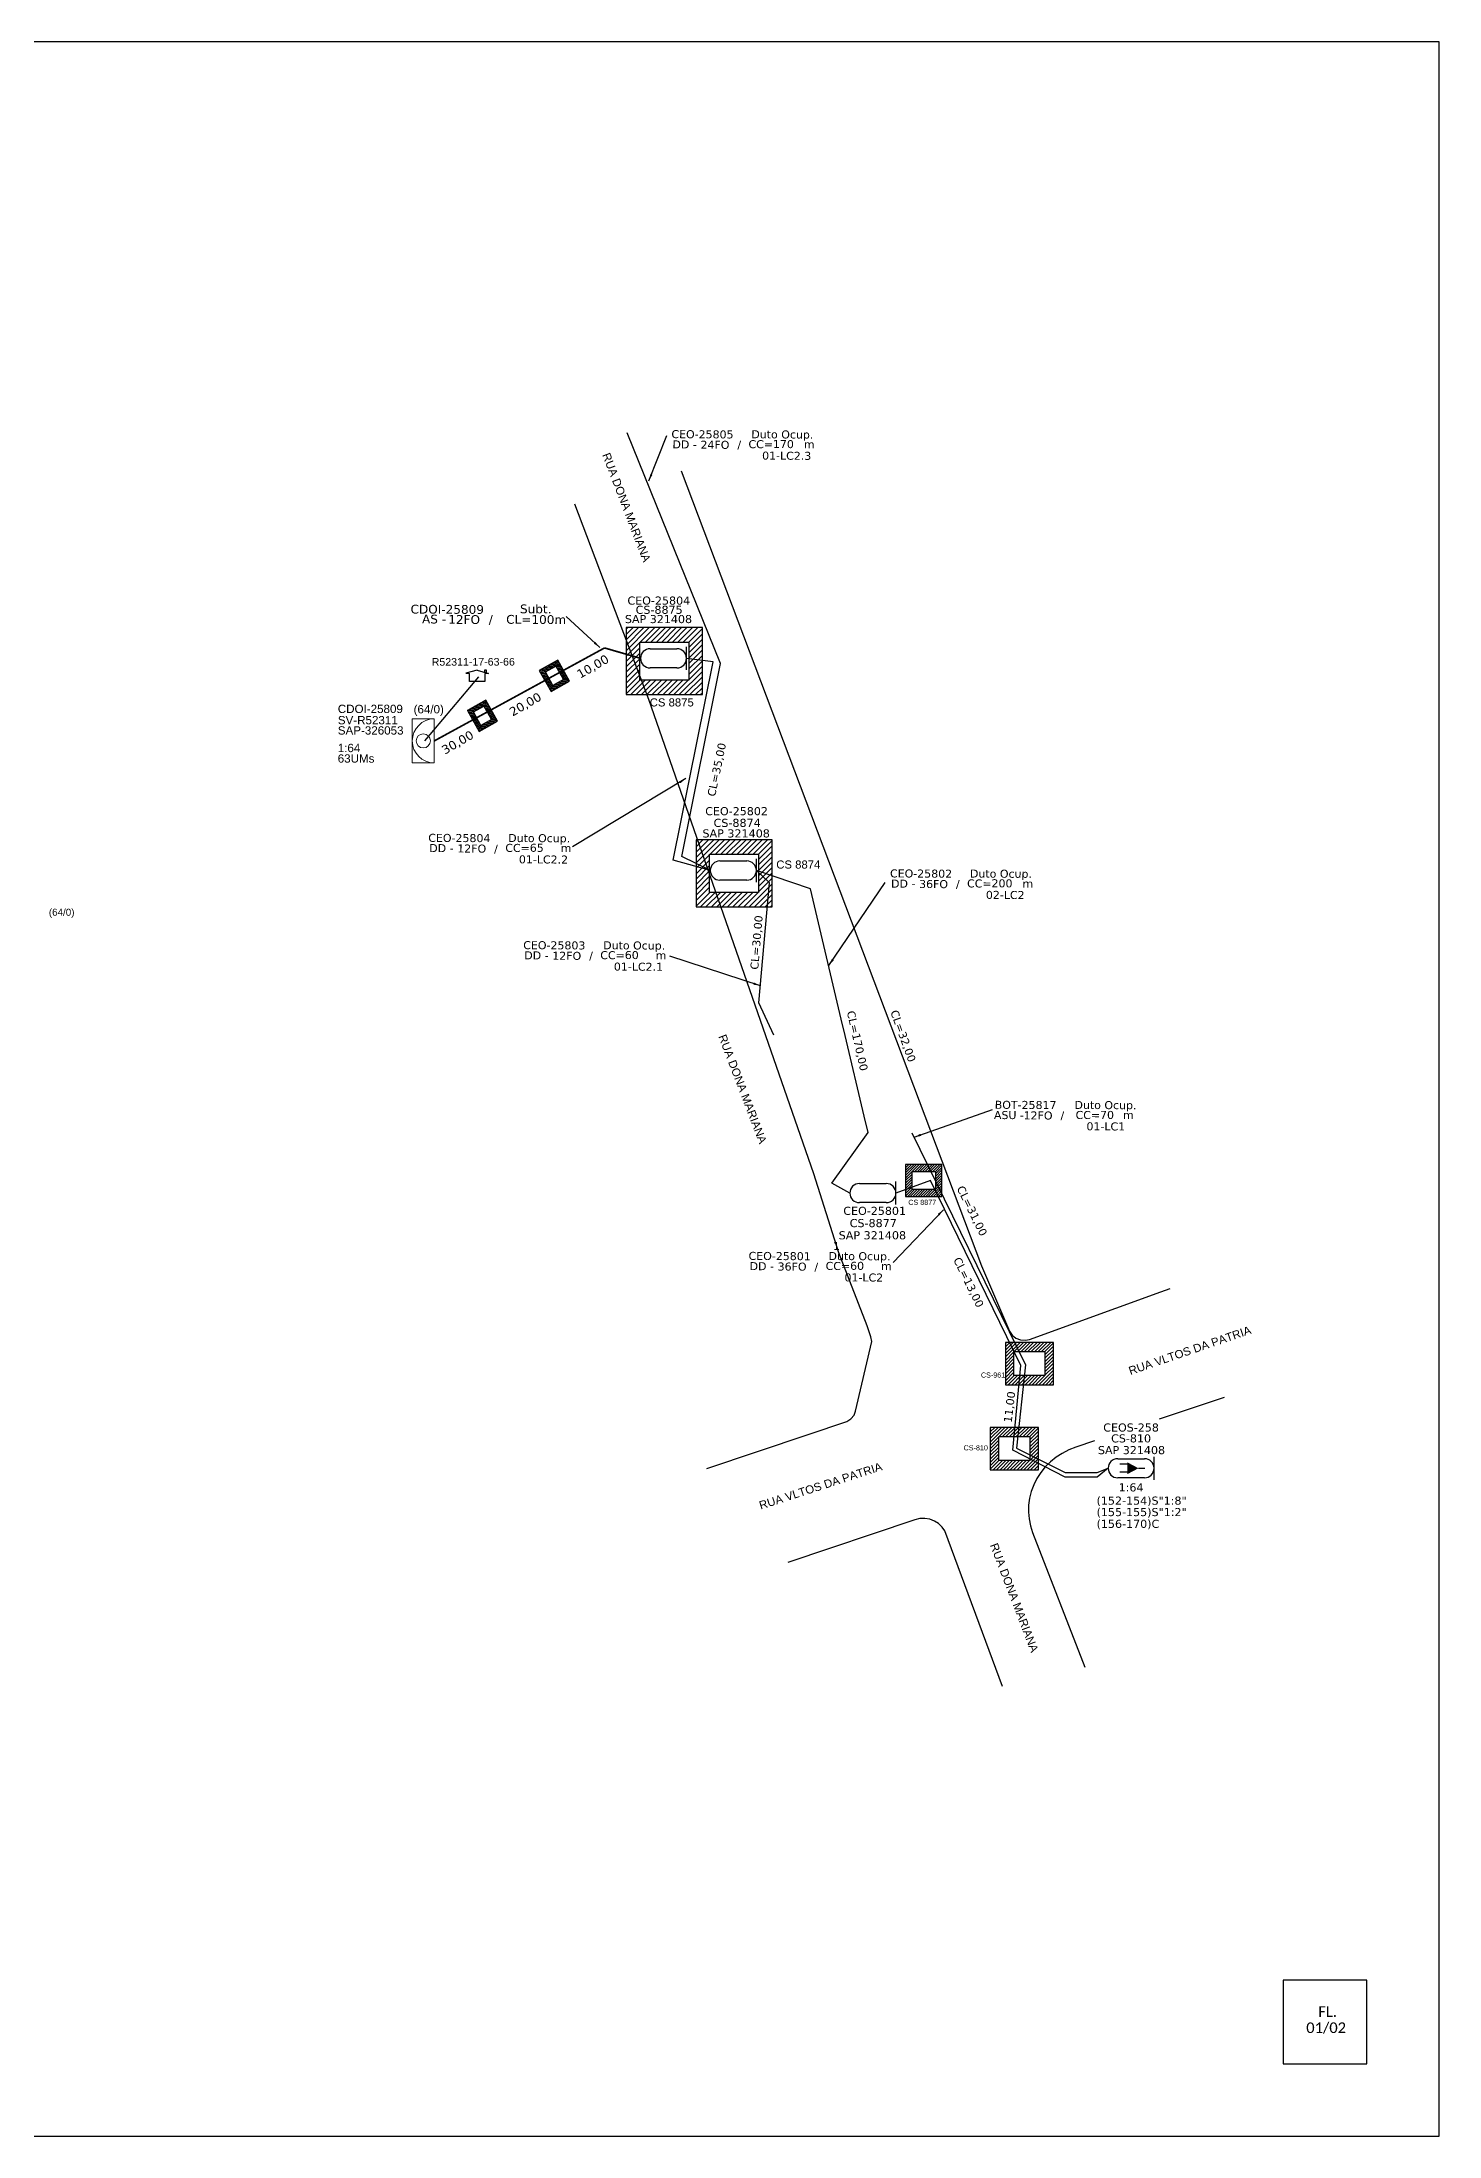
# Model space of a CAD drawing. Extents: x -4 to 1788, y 1 to 595.
# Drawn here: x 441 to 837, y 1 to 595 of the extents above; entities that cross this region are included whole.
import ezdxf
from ezdxf.enums import TextEntityAlignment as Align

# ---------------------------------------------------------------- set-up
doc = ezdxf.new("R2010")
doc.units = 0
for name, color, linetype in [('10.0-Cartográfico', 4, 'Continuous'), ('10.1-Caixas Subterrâneas', 5, 'Continuous'), ('20.4-CEOS', 1, 'Continuous'), ('20.5-CEO', 1, 'Continuous'), ('CAP a instalar', 1, 'Continuous'), ('celulas gpon', 7, 'Continuous'), ('label_cabos', 7, 'Continuous'), ('Legenda', 1, 'Continuous'), ('QUADRA', 7, 'Continuous'), ('surveys legendas', 7, 'Continuous')]:
    doc.layers.add(name, color=color, linetype=linetype)
for name, color, linetype, lineweight in [("20.0-LEGENDA DOS CDO'S", 1, 'Continuous', 0), ('20.1-CDO_INTERIOR', 1, 'Continuous', 0), ('Segmento Logradouro Texto', 251, 'Continuous', 0)]:
    doc.layers.add(name, color=color, linetype=linetype, lineweight=lineweight)
doc.layers.add('DROP DE CLIENTE', color=140, linetype='Continuous', plot=False)
doc.layers.add('EXTRA', color=50, linetype='Continuous', plot=False)
doc.styles.add('ARIAL', font='arial.ttf')
doc.styles.add('DIGICADE', font='arial.ttf')
doc.styles.add('siredit', font='verdana.ttf')
doc.styles.add('WMF-Calibri0', font='calibri.ttf')
doc.linetypes.add('FENCELINE1', pattern='A,0.25,-0.1,[133,ltypeshp.shx,S=0.1,R=0,X=-0.1,Y=0],-0.1,1', length=1.45)
doc.dimstyles.new('CC', dxfattribs={"dimtxt": 0.8, "dimasz": 2, "dimexe": 0.18, "dimexo": 0.0625, "dimgap": 0.09, "dimtad": 0, "dimdec": 0, "dimrnd": 1, "dimzin": 0, "dimdsep": 46, "dimtxsty": 'siredit', "dimblk": 'NONE', "dimcen": 0, "dimse1": 1, "dimse2": 1, "dimsd1": 1, "dimsd2": 1, "dimclrt": 7, "dimadec": 0, "dimazin": 0, "dimtfac": 1, "dimtdec": 0, "dimtofl": 0, "dimtmove": 0, "dimatfit": 3, "dimfxl": 0, "dimtolj": 1, "dimtzin": 0, "dimarcsym": 0})

# ---------------------------------------------------------------- blocks, each defined once
blk = doc.blocks.new('*U117')
at = {"layer": '20.4-CEOS', "color": 7, "style": 'siredit'}
for tag, p in [('FIBRAS_SPLITTER', (0, 0)), ('FIBRAS_TOP_C', (0, -4.13)), ('RESERVA_FINAIS', (0, -5.46))]:
    blk.add_attdef(tag, p, '', height=1.01, dxfattribs=at)
for tag, p, flags in [('ID_ATIVIDADE', (0, -6.77), 3), ('FATOR', (0, -8.09), 1), ('QTDE', (0, -9.4), 1), ('FID', (0, -10.71), 1)]:
    blk.add_attdef(tag, p, '', height=1.01, dxfattribs=dict(at, flags=flags))
blk = doc.blocks.new('*U118')
at = {"layer": '20.4-CEOS', "color": 7, "style": 'siredit'}
blk.add_attdef('FIBRAS_SPLITTER', (0, 0), '', height=1.01, dxfattribs=at)
for tag, p, flags in [('ID_ATIVIDADE', (0, -1.48), 3), ('FATOR', (0, -2.79), 1), ('QTDE', (0, -4.11), 1), ('FID', (0, -5.42), 1)]:
    blk.add_attdef(tag, p, '', height=1.01, dxfattribs=dict(at, flags=flags))
blk = doc.blocks.new('_None')
blk = doc.blocks.new('Inst CB DT OCUP CFOA-SM-ASU-120-S-12')
at = {"layer": 'label_cabos', "color": 0, "style": 'siredit'}
for tag, flags, p in [('ID_ATIVIDADE', 3, (1.31, 2.67)), ('FATOR', 1, (11.56, 2.55))]:
    blk.add_attdef(tag, text='', height=1, rotation=359.69, dxfattribs=dict(at, flags=flags)).set_placement(p, align=Align.MIDDLE_CENTER)
for tag, p in [('TIPO_CABO', (1.26, 0)), ('DESTINO_CABO', (3.13, 1.26)), ('CABO', (4.69, -0.05)), ('/', (7.71, -0.05)), ('LANCE', (10.91, 0)), ('TIPO_CABO', (13.11, 1.24)), ('UND', (15.96, 0)), ('FID', (13.15, -1.41))]:
    blk.add_attdef(tag, text='', height=1, rotation=359.69, dxfattribs=at).set_placement(p, align=Align.MIDDLE_CENTER)
blk.add_attdef('QTDE', (12.43, -0.47), '', height=1, rotation=359.69, dxfattribs=at)
blk = doc.blocks.new('Inst CB DT OCUP CFOA-SM-DD-G-24')
at = {"layer": 'label_cabos', "color": 0, "style": 'siredit'}
for tag, flags, p in [('ID_ATIVIDADE', 3, (1.31, 2.67)), ('FATOR', 1, (11.56, 2.55))]:
    blk.add_attdef(tag, text='', height=1, rotation=359.69, dxfattribs=dict(at, flags=flags)).set_placement(p, align=Align.MIDDLE_CENTER)
for tag, p in [('TIPO_CABO', (1.11, 0)), ('DESTINO_CABO', (3.13, 1.26)), ('CABO', (4.69, -0.05)), ('/', (7.71, -0.05)), ('LANCE', (10.41, 0.02)), ('TIPO_CABO', (13.11, 1.24)), ('UND', (16.46, 0)), ('FID', (13.65, -1.41))]:
    blk.add_attdef(tag, text='', height=1, rotation=359.69, dxfattribs=at).set_placement(p, align=Align.MIDDLE_CENTER)
blk.add_attdef('QTDE', (11.93, -0.45), '', height=1, rotation=359.69, dxfattribs=at)
blk = doc.blocks.new('Inst CB DT OCUP CFOA-SM-DD-S-36')
at = {"layer": 'label_cabos', "color": 0, "style": 'siredit'}
for tag, flags, p in [('ID_ATIVIDADE', 3, (1.31, 2.67)), ('FATOR', 1, (11.56, 2.55))]:
    blk.add_attdef(tag, text='', height=1, rotation=359.69, dxfattribs=dict(at, flags=flags)).set_placement(p, align=Align.MIDDLE_CENTER)
for tag, p in [('TIPO_CABO', (1.11, 0)), ('DESTINO_CABO', (3.13, 1.26)), ('CABO', (4.69, -0.05)), ('/', (7.71, -0.05)), ('LANCE', (10.41, 0.02)), ('TIPO_CABO', (13.11, 1.24)), ('UND', (16.46, 0)), ('FID', (13.65, -1.41))]:
    blk.add_attdef(tag, text='', height=1, rotation=359.69, dxfattribs=at).set_placement(p, align=Align.MIDDLE_CENTER)
blk.add_attdef('QTDE', (11.93, -0.45), '', height=1, rotation=359.69, dxfattribs=at)
blk = doc.blocks.new('Inst CB DT OCUP CFOA-SM-DD-S-12')
at = {"layer": 'label_cabos', "color": 0, "style": 'siredit'}
for tag, flags, p in [('ID_ATIVIDADE', 3, (1.31, 2.67)), ('FATOR', 1, (11.56, 2.55))]:
    blk.add_attdef(tag, text='', height=1, rotation=359.69, dxfattribs=dict(at, flags=flags)).set_placement(p, align=Align.MIDDLE_CENTER)
for tag, p in [('TIPO_CABO', (1.11, 0)), ('DESTINO_CABO', (3.13, 1.26)), ('CABO', (4.69, -0.05)), ('/', (7.71, -0.05)), ('LANCE', (10.41, 0.02)), ('TIPO_CABO', (13.11, 1.24)), ('UND', (16.46, 0)), ('FID', (13.65, -1.41))]:
    blk.add_attdef(tag, text='', height=1, rotation=359.69, dxfattribs=at).set_placement(p, align=Align.MIDDLE_CENTER)
blk.add_attdef('QTDE', (11.93, -0.45), '', height=1, rotation=359.69, dxfattribs=at)
blk = doc.blocks.new('*X98')
at = {"color": 0, "linetype": 'Continuous'}
for p, q in [((-1.25, 0.34099), (-0.49099, 1.1)), ((-1.25, 0.517767), (-0.667767, 1.1)), ((-1.25, 0.694544), (-0.844544, 1.1)), ((-1.25, 0.87132), (-1.02132, 1.1)), ((-1.25, 1.048097), (-1.198097, 1.1)), ((-0.789214, 0.625), (-0.314214, 1.1)), ((-0.612437, 0.625), (-0.137437, 1.1)), ((-0.43566, 0.625), (0.03934, 1.1)), ((-0.258883, 0.625), (0.216117, 1.1)), ((-0.082107, 0.625), (0.392893, 1.1)), ((0.09467, 0.625), (0.56967, 1.1)), ((0.271447, 0.625), (0.746447, 1.1)), ((0.448223, 0.625), (0.923223, 1.1)), ((0.625, 0.625), (1.1, 1.1)), ((0.801777, 0.625), (1.25, 1.073223)), ((0.8035, 0.449947), (1.25, 0.896447)), ((0.8035, 0.27317), (1.25, 0.71967)), ((-1.25, 0.164214), (-0.8035, 0.610714)), ((-1.25, -0.012563), (-0.8035, 0.433937)), ((-1.25, -0.18934), (-0.8035, 0.25716)), ((-1.25, -0.366117), (-0.8035, 0.080383)), ((0.8035, 0.096393), (1.25, 0.542893)), ((0.8035, -0.080383), (1.25, 0.366117)), ((0.8035, -0.25716), (1.25, 0.18934)), ((0.8035, -0.433937), (1.25, 0.012563)), ((-1.25, -0.542893), (-0.8035, -0.096393)), ((-1.25, -0.71967), (-0.8035, -0.27317)), ((-1.25, -0.896447), (-0.8035, -0.449947)), ((-1.25, -1.073223), (-0.801777, -0.625)), ((-1.1, -1.1), (-0.625, -0.625)), ((-0.923223, -1.1), (-0.448223, -0.625)), ((-0.746447, -1.1), (-0.271447, -0.625)), ((-0.56967, -1.1), (-0.09467, -0.625)), ((-0.392893, -1.1), (0.082107, -0.625)), ((-0.216117, -1.1), (0.258883, -0.625)), ((-0.03934, -1.1), (0.43566, -0.625)), ((0.137437, -1.1), (0.612437, -0.625)), ((0.314214, -1.1), (0.789214, -0.625)), ((0.49099, -1.1), (1.25, -0.34099)), ((0.667767, -1.1), (1.25, -0.517767)), ((0.8035, -0.610714), (1.25, -0.164214)), ((0.844544, -1.1), (1.25, -0.694544)), ((1.02132, -1.1), (1.25, -0.87132)), ((1.198097, -1.1), (1.25, -1.048097))]:
    blk.add_line(p, q, dxfattribs=at)
blk = doc.blocks.new('SURVEY_SURVEY')
for p, q in [((0, 0.0000127), (-0.0000126, 0.000009)), ((-0.0000126, 0.000009), (-0.0000086, 0.000009)), ((-0.0000086, 0), (-0.0000086, 0.000009)), ((0.0000086, 0), (-0.0000086, 0)), ((0, 0.0000127), (0.0000126, 0.000009)), ((0.0000084, 0.0000132), (0.0000098, 0.0000132)), ((0.0000084, 0.0000103), (0.0000084, 0.0000132)), ((0.0000126, 0.000009), (0.0000086, 0.000009)), ((0.0000086, 0.000009), (0.0000086, 0)), ((0.0000098, 0.0000132), (0.0000098, 0.0000099))]:
    blk.add_line(p, q)
blk = doc.blocks.new('LEGENDA DOS CABOS')
at = {"layer": 'EXTRA', "color": 0, "style": 'siredit'}
for tag, p in [('ID', (4.6, 0.97)), ('XX', (9.03, 0.97))]:
    blk.add_attdef(tag, text='', height=0.48, rotation=359.69, dxfattribs=at).set_placement(p, align=Align.MIDDLE_CENTER)
at = {"layer": 'Legenda', "color": 0, "style": 'siredit'}
for tag, p in [('TIPO_CABO', (1.31, 0)), ('CABO', (4.69, -0.05)), ('/', (6.81, -0.05)), ('METROS', (10.03, -0.05))]:
    blk.add_attdef(tag, text='', height=0.8, rotation=359.69, dxfattribs=at).set_placement(p, align=Align.MIDDLE_CENTER)

msp = doc.modelspace()

# ---------------------------------------------------------------- linework, layer by layer
for p, q in [((837.17, 595.26), (-3.83, 595.26)), ((837.17, 1.26), (837.17, 595.26)), ((-3.83, 1.26), (837.17, 1.26))]:
    msp.add_line(p, q)
at = {"color": 0}
msp.add_lwpolyline([(816.67, 45.46), (792.97, 45.46), (792.97, 21.75), (816.67, 21.75)], close=True, dxfattribs=at)
at = {"layer": '10.0-Cartográfico'}
for points in [[(622.14, 473.62), (707.35, 248.12), (715.3, 229.54), (716.04, 228.41), (717.14, 227.57), (718.44, 227.08), (719.87, 226.99), (720.98, 227.21), (758.19, 240.72), (760.91, 241.66)], [(629.46, 190.61), (658.18, 200.3), (669.17, 203.95), (670.34, 204.7), (671.21, 205.74), (671.65, 206.84), (676.21, 226.62), (675.99, 227.94), (674.91, 231.06), (666.9, 251.77), (659.79, 274.17), (612.96, 408.71), (591.97, 464.11)], [(776.21, 210.78), (757.78, 204.59)], [(739.4, 198.42), (734.12, 196.64), (732.14, 195.89), (730.27, 194.92), (728.54, 193.79), (726.93, 192.49), (725.45, 191.05), (724.18, 189.48), (723.07, 187.79), (722.16, 185.99), (721.46, 184.12), (720.99, 182.2), (720.72, 180.24), (720.68, 178.25), (720.86, 176.3), (721.27, 174.35), (721.86, 172.51), (736.7, 134.31)], [(713.3, 128.81), (696.93, 172.9), (696.19, 174.02), (695.2, 174.98), (694.03, 175.72), (692.71, 176.23), (691.33, 176.47), (689.9, 176.43), (688.48, 176.1), (652.47, 164)]]:
    msp.add_lwpolyline(points, dxfattribs=at)
at = {"layer": '10.1-Caixas Subterrâneas', "color": 30}
for p, q in [((606.56, 429.13), (606.56, 410.11)), ((628.18, 429.13), (606.56, 429.13)), ((628.18, 410.11), (628.18, 429.13)), ((610.42, 414.22), (610.42, 425.02)), ((610.42, 425.02), (624.32, 425.02)), ((624.32, 425.02), (624.32, 414.22)), ((587.17, 419.91), (581.93, 416.97)), ((581.93, 416.97), (585.26, 411.02)), ((583.65, 416.54), (586.63, 418.21)), ((585.8, 412.72), (583.65, 416.54)), ((586.63, 418.21), (588.77, 414.38)), ((590.5, 413.95), (587.17, 419.91)), ((585.26, 411.02), (590.5, 413.95)), ((588.77, 414.38), (585.8, 412.72)), ((606.56, 410.11), (628.18, 410.11)), ((624.32, 414.22), (610.42, 414.22)), ((566.75, 408.56), (561.52, 405.63)), ((561.52, 405.63), (564.85, 399.67)), ((563.24, 405.2), (566.22, 406.87)), ((565.39, 401.37), (563.24, 405.2)), ((566.22, 406.87), (568.36, 403.04)), ((570.09, 402.61), (566.75, 408.56)), ((564.85, 399.67), (570.09, 402.61)), ((568.36, 403.04), (565.39, 401.37)), ((626.38, 368.95), (626.38, 349.93)), ((647.99, 368.95), (626.38, 368.95)), ((647.99, 349.93), (647.99, 368.95)), ((630.24, 354.04), (630.24, 364.84)), ((630.24, 364.84), (644.13, 364.84)), ((644.13, 364.84), (644.13, 354.04)), ((644.13, 354.04), (630.24, 354.04)), ((626.38, 349.93), (647.99, 349.93)), ((685.82, 276.86), (685.82, 267.78)), ((696.14, 276.86), (685.82, 276.86)), ((687.67, 269.74), (687.67, 274.9)), ((687.67, 274.9), (694.3, 274.9)), ((694.3, 274.9), (694.3, 269.74)), ((696.14, 267.78), (696.14, 276.86)), ((685.82, 267.78), (696.14, 267.78)), ((694.3, 269.74), (687.67, 269.74)), ((714.14, 226.4), (714.14, 214.38)), ((727.8, 226.4), (714.14, 226.4)), ((727.8, 214.38), (727.8, 226.4)), ((716.58, 216.98), (716.58, 223.81)), ((716.58, 223.81), (725.36, 223.81)), ((725.36, 223.81), (725.36, 216.98)), ((714.14, 214.38), (727.8, 214.38)), ((725.36, 216.98), (716.58, 216.98)), ((709.86, 202.29), (709.86, 190.26)), ((723.53, 202.29), (709.86, 202.29)), ((723.53, 190.26), (723.53, 202.29)), ((712.3, 192.86), (712.3, 199.69)), ((712.3, 199.69), (721.09, 199.69)), ((721.09, 199.69), (721.09, 192.86)), ((709.86, 190.26), (723.53, 190.26)), ((721.09, 192.86), (712.3, 192.86))]:
    msp.add_line(p, q, dxfattribs=at)
at = {"layer": '20.1-CDO_INTERIOR', "color": 1, "lineweight": 18}
msp.add_lwpolyline([(545.89, 390.73), (545.89, 403.24), (552.14, 403.24), (552.15, 390.74)], close=True, dxfattribs=at)
msp.add_circle((549.02, 396.99), 2, dxfattribs=at)
msp.add_arc((552.14, 396.99), 6.25, 90.02759, 270.02759, dxfattribs=at)
at = {"layer": '20.4-CEOS', "color": 7}
for p, q in [((746, 193.39), (753.59, 193.39)), ((753.59, 187.98), (746, 187.98))]:
    msp.add_line(p, q, dxfattribs=at)
for points in [[(748.89, 191.87), (746.59, 191.87)], [(751.89, 190.69), (753.71, 190.69)], [(756.29, 193.95), (756.29, 187.43)], [(748.89, 189.62), (746.59, 189.62)]]:
    msp.add_lwpolyline(points, dxfattribs=at)
msp.add_lwpolyline([(751.89, 190.69, 0, 3.34, 0), (748.75, 190.69, 3.34, 3.34, 0)], format="xyseb", dxfattribs=at)
for centre, start, end in [((746, 190.69), 90, 270), ((753.59, 190.69), 270, 90)]:
    msp.add_arc(centre, 2.71, start, end, dxfattribs=at)
at = {"layer": '20.5-CEO', "color": 5}
for p, q in [((613.35, 423.12), (620.97, 423.12)), ((620.97, 417.69), (613.35, 417.69))]:
    msp.add_line(p, q, dxfattribs=at)
at = {"layer": '20.5-CEO', "color": 7}
for p, q in [((633.16, 362.94), (640.78, 362.94)), ((640.78, 357.51), (633.16, 357.51)), ((672.73, 271.46), (680.35, 271.46)), ((680.35, 266.03), (672.73, 266.03))]:
    msp.add_line(p, q, dxfattribs=at)
at = {"layer": '20.5-CEO', "color": 5}
msp.add_lwpolyline([(623.68, 417.13), (623.68, 423.68)], dxfattribs=at)
at = {"layer": '20.5-CEO', "color": 7}
for points in [[(643.5, 356.95), (643.5, 363.5)], [(683.07, 265.47), (683.07, 272.02)]]:
    msp.add_lwpolyline(points, dxfattribs=at)
at = {"layer": '20.5-CEO', "color": 5}
for centre, start, end in [((613.35, 420.41), 90, 270), ((620.97, 420.41), 270, 90)]:
    msp.add_arc(centre, 2.72, start, end, dxfattribs=at)
at = {"layer": '20.5-CEO', "color": 7}
for centre, start, end in [((633.16, 360.23), 90, 270), ((640.78, 360.23), 270, 90), ((672.73, 268.74), 90, 270), ((680.35, 268.74), 270, 90)]:
    msp.add_arc(centre, 2.72, start, end, dxfattribs=at)
at = {"layer": 'CAP a instalar', "color": 7, "ltscale": 5}
for p, q in [((633.34, 418.95), (606.81, 484.36)), ((619.93, 363.21), (631.24, 419.41)), ((622.37, 364.19), (633.34, 418.95)), ((631.24, 419.41), (623.68, 420.41)), ((630.45, 360.23), (619.93, 363.21)), ((630.45, 360.23), (622.37, 364.19)), ((658.88, 355.02), (643.5, 360.23)), ((647.18, 356.72), (643.5, 360.23)), ((644.18, 322.72), (647.18, 356.72)), ((667.6, 318.08), (658.88, 355.02)), ((648.48, 313.49), (644.18, 322.72)), ((668.7, 313.45), (667.6, 318.08)), ((667.6, 318.08), (667.6, 318.08)), ((668.7, 313.45), (668.7, 313.45)), ((674.09, 290.59), (668.7, 313.45)), ((664.9, 271.55), (675.19, 285.96)), ((675.19, 285.96), (674.09, 290.59)), ((674.09, 290.59), (674.09, 290.59)), ((675.19, 285.96), (675.19, 285.96)), ((670.01, 268.74), (664.9, 271.55)), ((692.87, 272.28), (683.07, 268.74)), ((718.52, 219.86), (692.87, 272.28)), ((716.26, 195.86), (718.52, 219.86)), ((719.84, 219.99), (717.33, 196.41)), ((717.33, 196.41), (731.11, 189.51)), ((731.11, 188.15), (716.26, 195.86)), ((743.29, 190.69), (740.2, 188.15)), ((740.2, 189.51), (743.29, 190.69)), ((731.11, 189.51), (740.2, 189.51)), ((740.2, 188.15), (731.11, 188.15))]:
    msp.add_line(p, q, dxfattribs=at)
at = {"layer": 'CAP a instalar', "color": 7, "linetype": 'FENCELINE1', "ltscale": 5}
msp.add_line((687.63, 285.84), (719.84, 219.99), dxfattribs=at)
at = {"layer": 'CAP a instalar', "color": 1, "linetype": 'FENCELINE1', "ltscale": 6, "const_width": 0.478}
for points in [[(600.43, 423.36), (552.14, 396.99)], [(600.43, 423.36), (610.63, 420.41)]]:
    msp.add_lwpolyline(points, dxfattribs=at)
at = {"layer": 'DROP DE CLIENTE'}
msp.add_lwpolyline([(549.49, 396.99), (564.78, 415.17)], dxfattribs=at)
at = {"layer": 'QUADRA'}
for points in [[(629.46, 190.61), (658.18, 200.3), (669.17, 203.95), (670.34, 204.7), (671.21, 205.74), (671.65, 206.84), (676.21, 226.62), (675.99, 227.94), (674.91, 231.06), (666.9, 251.77), (659.79, 274.17), (612.96, 408.71), (591.97, 464.11)], [(713.3, 128.81), (696.93, 172.9), (696.19, 174.02), (695.2, 174.98), (694.03, 175.72), (692.71, 176.23), (691.33, 176.47), (689.9, 176.43), (688.48, 176.1), (652.47, 164)]]:
    msp.add_lwpolyline(points, dxfattribs=at)

# ---------------------------------------------------------------- block references
at = {"color": 0, "lineweight": 0}
ref = msp.add_blockref('Inst CB DT OCUP CFOA-SM-DD-G-24', (621.12, 481.09), dxfattribs=dict(at, xscale=2.269985918238624, yscale=2.269985918238624, zscale=2.269985918238624))
ref.add_attrib('DESTINO_CABO', 'CEO-25805', dxfattribs={"layer": 'label_cabos', "color": 0, "height": 2.27, "rotation": 359.69001, "style": 'siredit'}).set_placement((628.22, 483.96), align=Align.MIDDLE_CENTER)
ref.add_attrib('TIPO_CABO', 'Duto Ocup.', dxfattribs={"layer": 'label_cabos', "color": 0, "height": 2.27, "rotation": 359.69001, "style": 'siredit'}).set_placement((650.87, 483.92), align=Align.MIDDLE_CENTER)
ref.add_attrib('/', '/', dxfattribs={"layer": 'label_cabos', "color": 0, "height": 2.27, "rotation": 359.69001, "style": 'siredit'}).set_placement((638.63, 480.98), align=Align.MIDDLE_CENTER)
ref.add_attrib('FID', '01-LC2.3', dxfattribs={"layer": 'label_cabos', "color": 0, "height": 2.27, "rotation": 359.69001, "style": 'siredit'}).set_placement((652.1, 477.88), align=Align.MIDDLE_CENTER)
ref.add_attrib('LANCE', 'CC=', dxfattribs={"layer": 'label_cabos', "color": 0, "height": 2.27, "rotation": 359.69001, "style": 'siredit'}).set_placement((644.74, 481.14), align=Align.MIDDLE_CENTER)
ref.add_attrib('UND', 'm', dxfattribs={"layer": 'label_cabos', "color": 0, "height": 2.27, "rotation": 359.69001, "style": 'siredit'}).set_placement((658.49, 481.1), align=Align.MIDDLE_CENTER)
ref.add_attrib('CABO', '24FO', dxfattribs={"layer": 'label_cabos', "color": 0, "height": 2.27, "rotation": 359.69001, "style": 'siredit'}).set_placement((631.75, 480.98), align=Align.MIDDLE_CENTER)
ref.add_attrib('TIPO_CABO', 'DD - ', dxfattribs={"layer": 'label_cabos', "color": 0, "height": 2.27, "rotation": 359.69001, "style": 'siredit'}).set_placement((623.64, 481.08), align=Align.MIDDLE_CENTER)
ref.add_attrib('QTDE', '170', (648.19, 480.06), dxfattribs={"layer": 'label_cabos', "color": 0, "height": 2.27, "rotation": 359.69001, "style": 'siredit'})
ref = msp.add_blockref('Inst CB DT OCUP CFOA-SM-DD-S-12', (552.14, 366.58), dxfattribs=dict(at, xscale=2.269985918238624, yscale=2.269985918238624, zscale=2.269985918238624))
ref.add_attrib('DESTINO_CABO', 'CEO-25804', dxfattribs={"layer": 'label_cabos', "color": 0, "height": 2.27, "rotation": 359.69001, "style": 'siredit'}).set_placement((559.25, 369.45), align=Align.MIDDLE_CENTER)
ref.add_attrib('TIPO_CABO', 'Duto Ocup.', dxfattribs={"layer": 'label_cabos', "color": 0, "height": 2.27, "rotation": 359.69001, "style": 'siredit'}).set_placement((581.89, 369.41), align=Align.MIDDLE_CENTER)
ref.add_attrib('/', '/', dxfattribs={"layer": 'label_cabos', "color": 0, "height": 2.27, "rotation": 359.69001, "style": 'siredit'}).set_placement((569.65, 366.46), align=Align.MIDDLE_CENTER)
ref.add_attrib('FID', '01-LC2.2', dxfattribs={"layer": 'label_cabos', "color": 0, "height": 2.27, "rotation": 359.69001, "style": 'siredit'}).set_placement((583.12, 363.37), align=Align.MIDDLE_CENTER)
ref.add_attrib('LANCE', 'CC=', dxfattribs={"layer": 'label_cabos', "color": 0, "height": 2.27, "rotation": 359.69001, "style": 'siredit'}).set_placement((575.77, 366.63), align=Align.MIDDLE_CENTER)
ref.add_attrib('UND', 'm', dxfattribs={"layer": 'label_cabos', "color": 0, "height": 2.27, "rotation": 359.69001, "style": 'siredit'}).set_placement((589.51, 366.59), align=Align.MIDDLE_CENTER)
ref.add_attrib('CABO', '12FO', dxfattribs={"layer": 'label_cabos', "color": 0, "height": 2.27, "rotation": 359.69001, "style": 'siredit'}).set_placement((562.77, 366.46), align=Align.MIDDLE_CENTER)
ref.add_attrib('TIPO_CABO', 'DD - ', dxfattribs={"layer": 'label_cabos', "color": 0, "height": 2.27, "rotation": 359.69001, "style": 'siredit'}).set_placement((554.66, 366.57), align=Align.MIDDLE_CENTER)
ref.add_attrib('QTDE', '65', (579.22, 365.55), dxfattribs={"layer": 'label_cabos', "color": 0, "height": 2.27, "rotation": 359.69001, "style": 'siredit'})
ref = msp.add_blockref('Inst CB DT OCUP CFOA-SM-DD-S-36', (683.12, 356.51), dxfattribs=dict(at, xscale=2.269985918238624, yscale=2.269985918238624, zscale=2.269985918238624))
ref.add_attrib('DESTINO_CABO', 'CEO-25802', dxfattribs={"layer": 'label_cabos', "color": 0, "height": 2.27, "rotation": 359.69001, "style": 'siredit'}).set_placement((690.23, 359.37), align=Align.MIDDLE_CENTER)
ref.add_attrib('TIPO_CABO', 'Duto Ocup.', dxfattribs={"layer": 'label_cabos', "color": 0, "height": 2.27, "rotation": 359.69001, "style": 'siredit'}).set_placement((712.88, 359.33), align=Align.MIDDLE_CENTER)
ref.add_attrib('/', '/', dxfattribs={"layer": 'label_cabos', "color": 0, "height": 2.27, "rotation": 359.69001, "style": 'siredit'}).set_placement((700.63, 356.39), align=Align.MIDDLE_CENTER)
ref.add_attrib('FID', '02-LC2', dxfattribs={"layer": 'label_cabos', "color": 0, "height": 2.27, "rotation": 359.69001, "style": 'siredit'}).set_placement((714.1, 353.3), align=Align.MIDDLE_CENTER)
ref.add_attrib('LANCE', 'CC=', dxfattribs={"layer": 'label_cabos', "color": 0, "height": 2.27, "rotation": 359.69001, "style": 'siredit'}).set_placement((706.75, 356.56), align=Align.MIDDLE_CENTER)
ref.add_attrib('UND', 'm', dxfattribs={"layer": 'label_cabos', "color": 0, "height": 2.27, "rotation": 359.69001, "style": 'siredit'}).set_placement((720.5, 356.51), align=Align.MIDDLE_CENTER)
ref.add_attrib('CABO', '36FO', dxfattribs={"layer": 'label_cabos', "color": 0, "height": 2.27, "rotation": 359.69001, "style": 'siredit'}).set_placement((693.76, 356.39), align=Align.MIDDLE_CENTER)
ref.add_attrib('TIPO_CABO', 'DD - ', dxfattribs={"layer": 'label_cabos', "color": 0, "height": 2.27, "rotation": 359.69001, "style": 'siredit'}).set_placement((685.65, 356.5), align=Align.MIDDLE_CENTER)
ref.add_attrib('QTDE', '200', (710.2, 355.48), dxfattribs={"layer": 'label_cabos', "color": 0, "height": 2.27, "rotation": 359.69001, "style": 'siredit'})
ref = msp.add_blockref('Inst CB DT OCUP CFOA-SM-DD-S-12', (579.08, 336.16), dxfattribs=dict(at, xscale=2.269985918238624, yscale=2.269985918238624, zscale=2.269985918238624))
ref.add_attrib('DESTINO_CABO', 'CEO-25803', dxfattribs={"layer": 'label_cabos', "color": 0, "height": 2.27, "rotation": 359.69001, "style": 'siredit'}).set_placement((586.19, 339.02), align=Align.MIDDLE_CENTER)
ref.add_attrib('TIPO_CABO', 'Duto Ocup.', dxfattribs={"layer": 'label_cabos', "color": 0, "height": 2.27, "rotation": 359.69001, "style": 'siredit'}).set_placement((608.84, 338.98), align=Align.MIDDLE_CENTER)
ref.add_attrib('/', '/', dxfattribs={"layer": 'label_cabos', "color": 0, "height": 2.27, "rotation": 359.69001, "style": 'siredit'}).set_placement((596.59, 336.04), align=Align.MIDDLE_CENTER)
ref.add_attrib('FID', '01-LC2.1', dxfattribs={"layer": 'label_cabos', "color": 0, "height": 2.27, "rotation": 359.69001, "style": 'siredit'}).set_placement((610.06, 332.95), align=Align.MIDDLE_CENTER)
ref.add_attrib('LANCE', 'CC=', dxfattribs={"layer": 'label_cabos', "color": 0, "height": 2.27, "rotation": 359.69001, "style": 'siredit'}).set_placement((602.71, 336.21), align=Align.MIDDLE_CENTER)
ref.add_attrib('UND', 'm', dxfattribs={"layer": 'label_cabos', "color": 0, "height": 2.27, "rotation": 359.69001, "style": 'siredit'}).set_placement((616.45, 336.16), align=Align.MIDDLE_CENTER)
ref.add_attrib('CABO', '12FO', dxfattribs={"layer": 'label_cabos', "color": 0, "height": 2.27, "rotation": 359.69001, "style": 'siredit'}).set_placement((589.72, 336.04), align=Align.MIDDLE_CENTER)
ref.add_attrib('TIPO_CABO', 'DD - ', dxfattribs={"layer": 'label_cabos', "color": 0, "height": 2.27, "rotation": 359.69001, "style": 'siredit'}).set_placement((581.61, 336.15), align=Align.MIDDLE_CENTER)
ref.add_attrib('QTDE', '60', (606.16, 335.13), dxfattribs={"layer": 'label_cabos', "color": 0, "height": 2.27, "rotation": 359.69001, "style": 'siredit'})
ref = msp.add_blockref('Inst CB DT OCUP CFOA-SM-DD-S-36', (643, 248.01), dxfattribs=dict(at, xscale=2.269985918238624, yscale=2.269985918238624, zscale=2.269985918238624))
ref.add_attrib('DESTINO_CABO', 'CEO-25801', dxfattribs={"layer": 'label_cabos', "color": 0, "height": 2.27, "rotation": 359.69001, "style": 'siredit'}).set_placement((650.11, 250.88), align=Align.MIDDLE_CENTER)
ref.add_attrib('TIPO_CABO', 'Duto Ocup.', dxfattribs={"layer": 'label_cabos', "color": 0, "height": 2.27, "rotation": 359.69001, "style": 'siredit'}).set_placement((672.76, 250.84), align=Align.MIDDLE_CENTER)
ref.add_attrib('/', '/', dxfattribs={"layer": 'label_cabos', "color": 0, "height": 2.27, "rotation": 359.69001, "style": 'siredit'}).set_placement((660.51, 247.89), align=Align.MIDDLE_CENTER)
ref.add_attrib('FID', '01-LC2', dxfattribs={"layer": 'label_cabos', "color": 0, "height": 2.27, "rotation": 359.69001, "style": 'siredit'}).set_placement((673.98, 244.8), align=Align.MIDDLE_CENTER)
ref.add_attrib('LANCE', 'CC=', dxfattribs={"layer": 'label_cabos', "color": 0, "height": 2.27, "rotation": 359.69001, "style": 'siredit'}).set_placement((666.63, 248.06), align=Align.MIDDLE_CENTER)
ref.add_attrib('UND', 'm', dxfattribs={"layer": 'label_cabos', "color": 0, "height": 2.27, "rotation": 359.69001, "style": 'siredit'}).set_placement((680.38, 248.01), align=Align.MIDDLE_CENTER)
ref.add_attrib('CABO', '36FO', dxfattribs={"layer": 'label_cabos', "color": 0, "height": 2.27, "rotation": 359.69001, "style": 'siredit'}).set_placement((653.64, 247.89), align=Align.MIDDLE_CENTER)
ref.add_attrib('TIPO_CABO', 'DD - ', dxfattribs={"layer": 'label_cabos', "color": 0, "height": 2.27, "rotation": 359.69001, "style": 'siredit'}).set_placement((645.53, 248), align=Align.MIDDLE_CENTER)
ref.add_attrib('QTDE', '60', (670.08, 246.98), dxfattribs={"layer": 'label_cabos', "color": 0, "height": 2.27, "rotation": 359.69001, "style": 'siredit'})
at = {"layer": '10.1-Caixas Subterrâneas', "color": 30}
for p, xscale, yscale, zscale, rotation in [((617.37, 419.62), 8.64498121709044, 8.64498121709044, 17.28996243418088, 180.0000000000622), ((586.21, 415.46), 2.729659846027523, 2.729659846027523, 5.459319692055047, 119.261366250778), ((565.8, 404.12), 2.729659846027523, 2.729659846027523, 5.459319692055047, 119.261366250778), ((637.19, 359.44), 8.64498121709044, 8.64498121709044, 17.28996243418088, 180.0000000000622), ((690.98, 272.32), 4.126053996572154, 4.126053996572154, 8.252107993144309, 180.0000000000622), ((720.97, 220.39), 5.46528081021186, 5.46528081021186, 10.93056162042372, 180.0000000000622), ((716.69, 196.27), 5.46528081021186, 5.46528081021186, 10.93056162042372, 180.0000000000622)]:
    msp.add_blockref('*X98', p, dxfattribs=dict(at, xscale=xscale, yscale=yscale, zscale=zscale, rotation=rotation))
at = {"layer": '20.4-CEOS', "color": 0, "lineweight": 0}
ref = msp.add_blockref('*U117', (740, 180.36), dxfattribs=dict(at, xscale=2.269985918238624, yscale=2.269985918238624, zscale=2.269985918238624))
ref.add_attrib('FIBRAS_SPLITTER', '(152-154)S"1:8"', (740, 180.36), dxfattribs={"color": 7, "height": 2.292, "style": 'siredit'})
ref.add_attrib('FIBRAS_TOP_C', '(156-170)C', (740, 173.78), dxfattribs={"color": 7, "height": 2.292, "style": 'siredit'})
at = {"layer": '20.4-CEOS', "color": 0, "lineweight": 0, "xscale": 2.269985918238624, "yscale": 2.269985918238624, "zscale": 2.269985918238624}
msp.add_blockref('*U118', (740, 177.12), dxfattribs=at).add_auto_attribs({'FIBRAS_SPLITTER': '(155-155)S"1:2"'})
at = {"layer": 'label_cabos', "color": 0, "lineweight": 0}
ref = msp.add_blockref('LEGENDA DOS CABOS', (545.25, 430.25), dxfattribs=dict(at, xscale=2.492826577109396, yscale=2.492826577109396, zscale=2.492826577109396))
ref.add_attrib('ID', 'CDOI-25809', dxfattribs={"color": 0, "height": 2.493, "rotation": 359.69001, "style": 'siredit'}).set_placement((555.82, 434.31), align=Align.MIDDLE_CENTER)
ref.add_attrib('CABO', '12FO', dxfattribs={"color": 0, "height": 2.493, "rotation": 359.69001, "style": 'siredit'}).set_placement((560.61, 431.43), align=Align.MIDDLE_CENTER)
ref.add_attrib('METROS', 'CL=100m', dxfattribs={"color": 0, "height": 2.493, "rotation": 359.69001, "style": 'siredit'}).set_placement((581.04, 431.43), align=Align.MIDDLE_CENTER)
ref.add_attrib('XX', 'Subt.', dxfattribs={"color": 0, "height": 2.493, "rotation": 359.69001, "style": 'siredit'}).set_placement((580.92, 434.42), align=Align.MIDDLE_CENTER)
ref.add_attrib('/', '/', dxfattribs={"color": 0, "height": 2.49, "rotation": 359.69001, "style": 'siredit'}).set_placement((568.16, 431.43), align=Align.MIDDLE_CENTER)
ref.add_attrib('TIPO_CABO', 'AS -', dxfattribs={"color": 0, "height": 2.493, "rotation": 359.69001, "style": 'siredit'}).set_placement((552.08, 431.55), align=Align.MIDDLE_CENTER)
ref = msp.add_blockref('Inst CB DT OCUP CFOA-SM-ASU-120-S-12', (712.77, 290.87), dxfattribs=dict(at, xscale=2.269985918238624, yscale=2.269985918238624, zscale=2.269985918238624))
ref.add_attrib('DESTINO_CABO', 'BOT-25817', dxfattribs={"color": 0, "height": 2.27, "rotation": 359.69001, "style": 'siredit'}).set_placement((719.88, 293.74), align=Align.MIDDLE_CENTER)
ref.add_attrib('CABO', '12FO', dxfattribs={"color": 0, "height": 2.27, "rotation": 359.69001, "style": 'siredit'}).set_placement((723.41, 290.75), align=Align.MIDDLE_CENTER)
ref.add_attrib('TIPO_CABO', 'Duto Ocup.', dxfattribs={"color": 0, "height": 2.27, "rotation": 359.69001, "style": 'siredit'}).set_placement((742.53, 293.7), align=Align.MIDDLE_CENTER)
ref.add_attrib('/', '/', dxfattribs={"color": 0, "height": 2.27, "rotation": 359.69001, "style": 'siredit'}).set_placement((730.28, 290.75), align=Align.MIDDLE_CENTER)
ref.add_attrib('TIPO_CABO', 'ASU - ', dxfattribs={"color": 0, "height": 2.27, "rotation": 359.69001, "style": 'siredit'}).set_placement((715.64, 290.86), align=Align.MIDDLE_CENTER)
ref.add_attrib('FID', '01-LC1', dxfattribs={"color": 0, "height": 2.27, "rotation": 359.69001, "style": 'siredit'}).set_placement((742.62, 287.66), align=Align.MIDDLE_CENTER)
ref.add_attrib('LANCE', 'CC=', dxfattribs={"color": 0, "height": 2.27, "rotation": 359.69001, "style": 'siredit'}).set_placement((737.53, 290.88), align=Align.MIDDLE_CENTER)
ref.add_attrib('QTDE', '70', (740.98, 289.79), dxfattribs={"color": 0, "height": 2.27, "rotation": 359.69001, "style": 'siredit'})
ref.add_attrib('UND', 'm', dxfattribs={"color": 0, "height": 2.27, "rotation": 359.69001, "style": 'siredit'}).set_placement((749.01, 290.88), align=Align.MIDDLE_CENTER)
at = {"layer": 'surveys legendas', "color": 0, "xscale": 255265.4414960021, "yscale": 255265.4414960022, "zscale": 255265.4414960022, "rotation": 359.439235837181}
msp.add_blockref('SURVEY_SURVEY', (564.29, 413.83), dxfattribs=at)

# ---------------------------------------------------------------- texts
at = {"style": 'WMF-Calibri0'}
for s, p in [('FL.', (802.9, 35.09)), ('01/02', (799.48, 30.5))]:
    msp.add_text(s, height=3, dxfattribs=at).set_placement(p)
at = {"layer": '10.1-Caixas Subterrâneas', "color": 30, "style": 'ARIAL'}
for s, height, p in [('CS 8875', 2.298, (613.25, 406.76)), ('CS 8874', 2.298, (649.15, 360.78)), ('CS 8877', 1.453, (686.61, 265.39)), ('CS-961', 1.453, (707.2, 216.4)), ('CS-810', 1.453, (702.29, 195.76))]:
    msp.add_text(s, height=height, dxfattribs=at).set_placement(p)
at = {"layer": "20.0-LEGENDA DOS CDO'S", "color": 1, "style": 'ARIAL'}
for s, p in [('SV-R52311', (524.78, 401.7)), ('CDOI-25809', (524.77, 404.9)), ('SAP-326053', (524.77, 398.79)), ('63UMs', (524.75, 390.83)), ('1:64', (524.75, 393.81))]:
    msp.add_text(s, height=2.354, rotation=359.97241, dxfattribs=at).set_placement(p)
for height, p in [(2.3537, (545.09, 404.8)), (1.9943, (441.8, 347.4))]:
    msp.add_text('            (64/0)', height=height, rotation=359.97241, dxfattribs=at).set_placement(p, align=Align.CENTER)
at = {"layer": '20.4-CEOS', "color": 5, "style": 'siredit'}
for s, p in [('CEO-25804', (615.83, 437.94)), ('CS-8875', (615.93, 435.33)), ('SAP 321408', (615.74, 432.7))]:
    msp.add_text(s, height=2.292, dxfattribs=at).set_placement(p, align=Align.TOP_CENTER)
at = {"layer": '20.4-CEOS', "color": 7, "style": 'siredit'}
for s, p in [('CEO-25802', (637.89, 378.21)), ('CEO-25801', (677.06, 264.85)), ('CEOS-258', (749.79, 203.39)), ('SAP 321408', (749.91, 196.98)), ('CS-810', (749.79, 200.31)), ('1:64', (749.79, 186.41))]:
    msp.add_text(s, height=2.292, dxfattribs=at).set_placement(p, align=Align.TOP_CENTER)
at = {"layer": '20.5-CEO', "color": 7, "style": 'siredit'}
for s, p in [('CS-8874', (638.05, 374.9)), ('SAP 321408', (637.77, 371.91)), ('CS-8877', (676.66, 261.38)), ('SAP 321408', (676.41, 257.92))]:
    msp.add_text(s, height=2.301, dxfattribs=at).set_placement(p, align=Align.TOP_CENTER)
msp.add_text('1', height=2.29, dxfattribs=at).set_placement((665.19, 252.58))
at = {"layer": 'celulas gpon', "color": 3, "style": 'siredit'}
for s, height, rotation, p in [('10,00', 2.493, 30.00484, (593.49, 414.59)), ('20,00', 2.493, 30.00484, (574.34, 403.86)), ('30,00', 2.493, 30.00484, (555.13, 393.07)), ('CL=35,00', 2.27, 78.20698, (631.78, 381.07)), ('CL=30,00', 2.27, 85.19816, (644.02, 332.04)), ('CL=170,00', 2.27, 282.80088, (669.14, 320.17)), ('CL=32,00', 2.27, 289.81815, (681.47, 320.17)), ('CL=31,00', 2.27, 296.21501, (700.27, 270.12)), ('CL=13,00', 2.27, 296.21501, (699.3, 249.85)), ('11,00', 2.27, 83.17345, (715.91, 203.5))]:
    msp.add_text(s, height=height, rotation=rotation, dxfattribs=at).set_placement(p)
at = {"layer": 'Segmento Logradouro Texto', "color": 7, "linetype": 'Continuous', "char_height": 2.3245, "attachment_point": 1, "style": 'DIGICADE'}
for s, insert, width, rotation in [('RUA DONA MARIANA', (601.92, 478.98), 40.1804, 290.86225), ('RUA DONA MARIANA', (634.85, 314.01), 40.1804, 290.86225), ('\\fArial|b0|i0|c0|p34;\\W1.0000000000;\\T1.0000000000;\\o\\lRUA VLTOS DA PATRIA', (748.84, 219.32), 37.1058, 18.89446), ('\\fArial|b0|i0|c0|p34;\\W1.0000000000;\\T1.0000000000;\\o\\lRUA VLTOS DA PATRIA', (644.02, 181.17), 37.1058, 17.96871), ('RUA DONA MARIANA', (711.9, 169.73), 40.1804, 290.86225)]:
    msp.add_mtext(s, dxfattribs=dict(at, insert=insert, width=width, rotation=rotation))
at = {"layer": 'Segmento Logradouro Texto', "linetype": 'Continuous', "insert": (748.84, 219.32), "char_height": 2.3245, "width": 37.1058, "attachment_point": 1, "rotation": 18.89446, "style": 'DIGICADE'}
msp.add_mtext('\\fArial|b0|i0|c0|p34;\\W1.0000000000;\\T1.0000000000;\\o\\lRUA VLTOS DA PATRIA', dxfattribs=at)
at = {"layer": 'surveys legendas', "color": 0, "style": 'ARIAL'}
msp.add_text('R52311-17-63-66', height=2.1538, rotation=0.09239, dxfattribs=at).set_placement((551.41, 418.33))

# ---------------------------------------------------------------- leaders
at = {"layer": 'label_cabos'}
for points in [[(613.01, 470.74), (618.08, 483.62)], [(599.1, 423.46), (589.57, 432.29)], [(623.49, 386.29), (591.38, 366.96)], [(664.07, 333.31), (679.99, 356.84)], [(644.66, 327.54), (618.91, 335.92)], [(688.25, 284.58), (710.44, 292.43)], [(696.54, 264.03), (682.34, 249.02)]]:
    msp.add_leader(points, dimstyle='CC', override={"dimgap": 0.09, "dimtad": 0}, dxfattribs=at)

doc.saveas('drawing.dxf')
